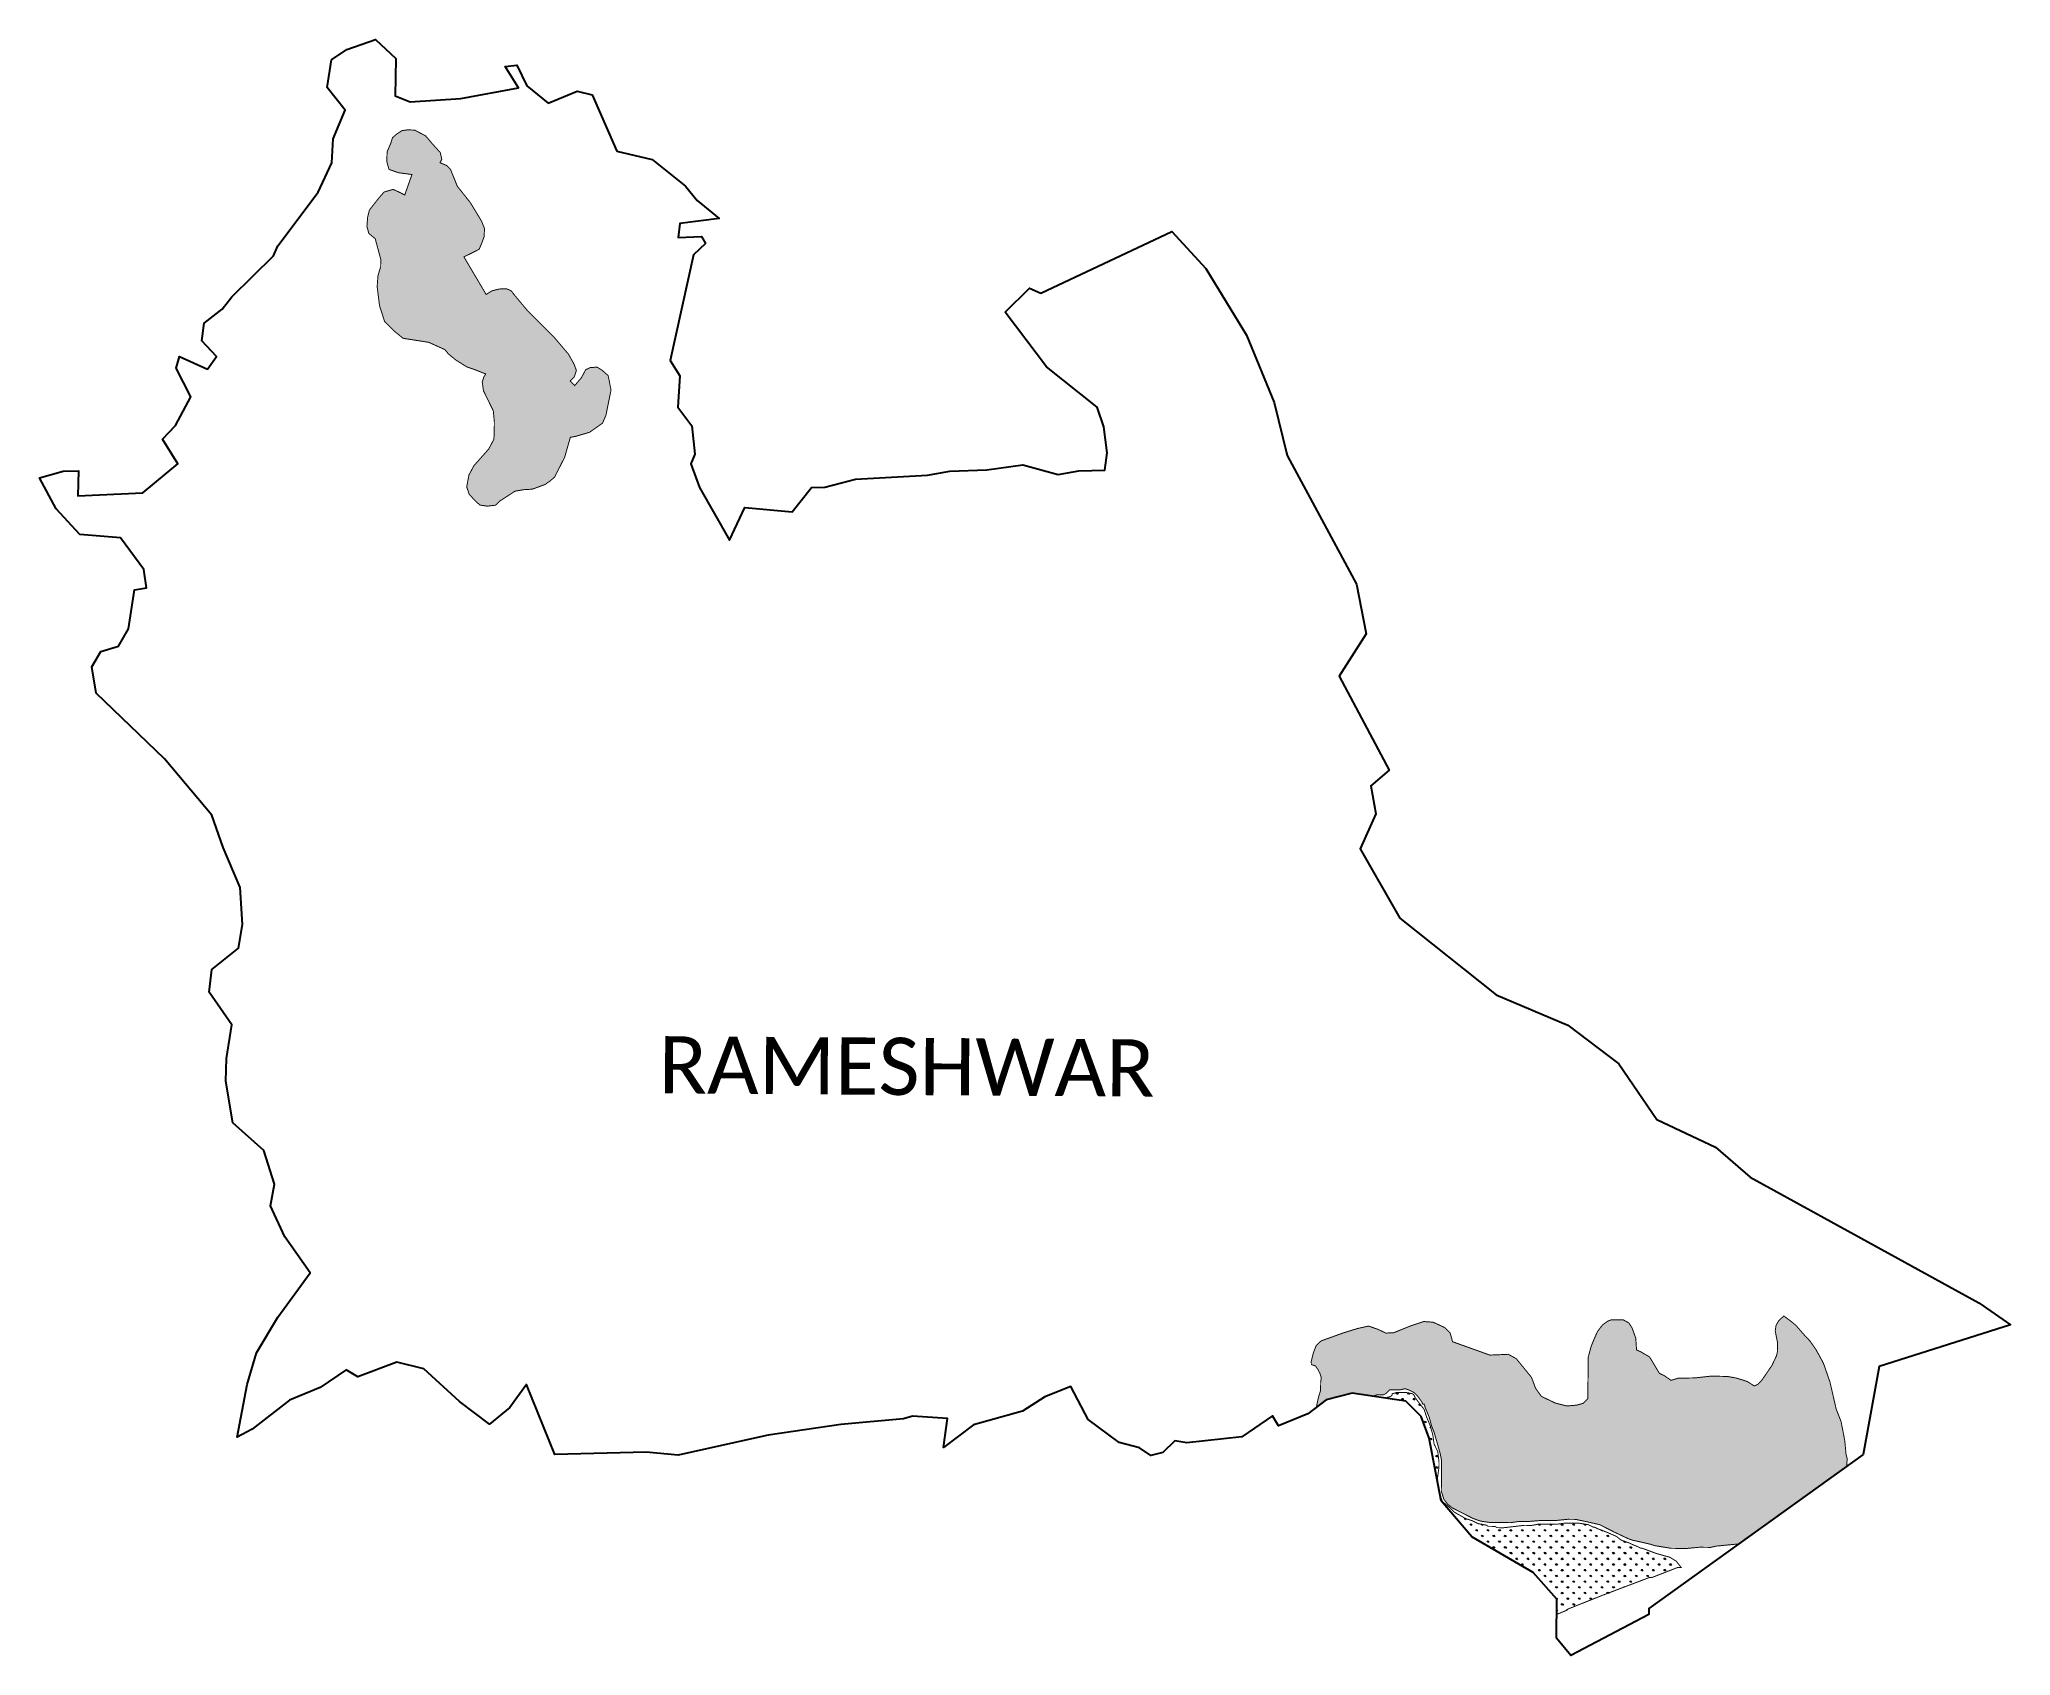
# Model space of a CAD drawing. Header units: metres. Extents: x 319749 to 325959, y 1825850 to 1830940.
import ezdxf

# ---------------------------------------------------------------- set-up
doc = ezdxf.new("R2010")
doc.units = ezdxf.units.M
doc.layers.add('MANGROOVES', color=112, linetype='Continuous')
doc.layers.add('VILLAGE NAME', color=250, linetype='Continuous')

msp = doc.modelspace()

# ---------------------------------------------------------------- hatches: boundary and pattern name
at = {"layer": 'MANGROOVES'}
h = msp.add_hatch(dxfattribs=at)
h.set_pattern_fill('GRASS', color=256, scale=20)
h.set_pattern_definition([(90, (0, 0), (-14.14213562, 14.14213562), [3.75, -24.53427126]), (45, (0, 0), (-14.14213562, 14.14213562), [3.75, -16.25]), (135, (0, 0), (-14.14213562, -14.14213562), [3.75, -16.25])])
h.paths.add_polyline_path([(320861, 1830630.6), (320874.9, 1830642.9), (320891.2, 1830653.2), (320908.8, 1830655.6), (320930.9, 1830654.9), (320965.3, 1830636.8), (320988.2, 1830610), (321011.7, 1830584), (321016.4, 1830563.1), (321011, 1830552.2), (321032.5, 1830542.9), (321043.6, 1830531.9), (321065.3, 1830478.1), (321106.8, 1830425.8), (321141.4, 1830368.8), (321150.9, 1830345), (321149.9, 1830319.6), (321142.6, 1830299.3), (321134.1, 1830279.5), (321112.1, 1830268.3), (321086.1, 1830255.6), (321156.1, 1830137.2), (321174.2, 1830148.5), (321197.9, 1830154.4), (321219.3, 1830155.4), (321234.5, 1830149.2), (321246.3, 1830134.1), (321287.6, 1830084.9), (321373.1, 1829999.1), (321415.5, 1829949.2), (321432.8, 1829918.3), (321440.5, 1829897.7), (321433.7, 1829877.4), (321420.9, 1829864.6), (321435, 1829850), (321456.1, 1829874.7), (321469.8, 1829900.2), (321484.1, 1829907), (321505.9, 1829908.3), (321522.1, 1829898), (321540.5, 1829881.6), (321549.6, 1829836.4), (321533.4, 1829756.3), (321522.8, 1829731.8), (321482.1, 1829703.2), (321438.8, 1829690.4), (321421.5, 1829687.2), (321403.4, 1829624), (321385.8, 1829589.6), (321371.6, 1829561.7), (321356.5, 1829548.9), (321341.7, 1829538.6), (321301.6, 1829523.9), (321274.9, 1829522.3), (321247.1, 1829517.7), (321199.7, 1829486.8), (321185.9, 1829473.5), (321160.5, 1829470.4), (321136.3, 1829473.9), (321119.7, 1829489.3), (321102.5, 1829508.4), (321094.9, 1829530.9), (321102, 1829568.7), (321117.3, 1829597.5), (321164.3, 1829650.4), (321180.5, 1829681), (321181.7, 1829703.1), (321182, 1829735.1), (321178.7, 1829770.6), (321147.7, 1829833.9), (321143.9, 1829861.7), (321148.8, 1829877.2), (321154.8, 1829886.8), (321117.2, 1829901.6), (321095.9, 1829908.6), (321060.2, 1829931.1), (321036.8, 1829950.4), (321026.4, 1829963.4), (320975.2, 1829986.5), (320894.5, 1829999.1), (320865.9, 1830022.5), (320836.4, 1830051.6), (320820.2, 1830102), (320812.8, 1830161.4), (320815.4, 1830196.2), (320823.8, 1830224.6), (320824.2, 1830247.7), (320806.7, 1830312.8), (320786.5, 1830329.5), (320780.6, 1830351.7), (320782.9, 1830381.1), (320788.4, 1830402.9), (320817.7, 1830440.4), (320834.6, 1830459.8), (320863.4, 1830468.2), (320886, 1830457.6), (320899.7, 1830450.6), (320922.4, 1830514.9), (320878.9, 1830520.8), (320850, 1830531.2), (320843.3, 1830555.7), (320844.1, 1830586.2), (320855.9, 1830614)])
h = msp.add_hatch(dxfattribs=at)
h.set_pattern_fill('GRASS', color=256)
h.paths.add_polyline_path([(324449.5, 1826726.2), (324401.2, 1826785.4), (324376.2, 1826799.1), (324348.9, 1826797.8), (324318.2, 1826796.6), (324200.6, 1826838.7), (324193, 1826866.5), (324176.7, 1826883), (324139.4, 1826900.2), (324109.5, 1826902.3), (324068.2, 1826888.4), (324015.5, 1826867.2), (323990.5, 1826865.9), (323964.8, 1826878.1), (323935.7, 1826888), (323900.4, 1826880.1), (323854.7, 1826865.9), (323816.3, 1826852), (323786.7, 1826841.4), (323771.3, 1826826.9), (323762.5, 1826805.3), (323755.5, 1826777.4), (323755.8, 1826766.7), (323769.2, 1826762.1), (323777.4, 1826749.6), (323780.2, 1826743.8), (323781.8, 1826741.4), (323787.2, 1826726), (323785.1, 1826710.6), (323785.1, 1826705.2), (323785, 1826697.1), (323784.9, 1826685), (323780.8, 1826673), (323776.6, 1826656.9), (323772.4, 1826636.8), (323776.2, 1826635.5), (323802.5, 1826655.7), (323884.3, 1826677.2), (323939.3, 1826668.7), (323950, 1826667.5), (323962.1, 1826671.5), (323982.3, 1826671.3), (323990.4, 1826675.3), (323994.5, 1826679.3), (324002.6, 1826687.3), (324014.7, 1826687.2), (324018.7, 1826687.1), (324034.8, 1826687), (324051, 1826690.9), (324063.1, 1826686.8), (324079.1, 1826678.6), (324091.1, 1826666.4), (324103.1, 1826650.1), (324107, 1826642), (324111.1, 1826642), (324115, 1826629.9), (324126.8, 1826601.6), (324134.7, 1826573.3), (324142.6, 1826553), (324154.3, 1826512.6), (324162.1, 1826484.3), (324166, 1826464.2), (324165.8, 1826444), (324165.7, 1826423.8), (324165.4, 1826391.6), (324165.2, 1826367.4), (324173.1, 1826343.1), (324185, 1826326.9), (324201, 1826314.7), (324233.2, 1826298.3), (324265.3, 1826281.9), (324289.4, 1826273.6), (324317.6, 1826269.4), (324337.7, 1826269.2), (324349.8, 1826269.1), (324361.9, 1826269), (324374, 1826268.9), (324382.1, 1826268.8), (324410.3, 1826272.6), (324418.4, 1826272.6), (324438.5, 1826272.4), (324482.9, 1826276), (324527.2, 1826275.7), (324563.6, 1826279.4), (324587.7, 1826279.2), (324628, 1826270.8), (324664.2, 1826262.4), (324712.4, 1826237.9), (324756.5, 1826217.3), (324768.6, 1826213.2), (324788.7, 1826209), (324824.9, 1826200.6), (324837, 1826196.5), (324889.3, 1826188), (324937.7, 1826187.6), (324978, 1826191.3), (325010.3, 1826191), (325014.3, 1826191), (325030.5, 1826194.9), (325101.5, 1826201.8), (325441.8, 1826446.2), (325443.9, 1826469.6), (325440, 1826485.8), (325436.3, 1826526.1), (325428.6, 1826566.5), (325424.7, 1826586.7), (325409, 1826627.2), (325389.5, 1826712), (325369.8, 1826768.6), (325365.9, 1826776.7), (325346, 1826813.1), (325326.1, 1826841.5), (325318.1, 1826849.7), (325314.1, 1826853.7), (325282.2, 1826890.3), (325262.1, 1826906.6), (325244.2, 1826919.6), (325228.9, 1826906), (325219.5, 1826889.7), (325217.1, 1826872.5), (325223.9, 1826838.1), (325224.8, 1826810.4), (325220.9, 1826794), (325206.8, 1826764.2), (325175.3, 1826718), (325161, 1826703.5), (325150.9, 1826699.5), (325128.9, 1826713.5), (325096.1, 1826723.9), (325066.6, 1826729.4), (325013.5, 1826730.2), (324962.9, 1826724.6), (324911.1, 1826723.9), (324889, 1826717), (324867.8, 1826731.7), (324852.2, 1826739.3), (324821.5, 1826790.4), (324793.2, 1826807.1), (324780.2, 1826812.8), (324777.8, 1826850), (324766.1, 1826882.2), (324755.8, 1826898), (324738.7, 1826907.5), (324699.8, 1826907.4), (324689.2, 1826903.4), (324673.1, 1826891.6), (324657.2, 1826870.8), (324646.5, 1826846.9), (324637, 1826823.5), (324628.1, 1826790.6), (324626.6, 1826659.3), (324612.6, 1826644.8), (324592, 1826639), (324560.5, 1826636.3), (324524.3, 1826645.6), (324480.4, 1826666.5), (324461.9, 1826692.4)])
h = msp.add_hatch(dxfattribs=at)
h.set_pattern_fill('GRASS', color=256)
h.paths.add_polyline_path([(324095, 1826646.2), (324083, 1826662.4), (324079, 1826670.5), (324075, 1826674.6), (324054.9, 1826678.8), (324046.9, 1826678.8), (324034.8, 1826678.9), (324030.7, 1826679), (324026.7, 1826679), (324010.5, 1826675.1), (324010.5, 1826671.1), (324006.5, 1826667.1), (323994.3, 1826663.1), (323990.7, 1826660.8), (324053.1, 1826651.1), (324101.5, 1826602.9), (324127.3, 1826534.6), (324153.4, 1826397.3), (324153.5, 1826411.8), (324157.8, 1826444.1), (324157.9, 1826460.2), (324154.1, 1826492.5), (324142.3, 1826516.8), (324138.5, 1826545), (324130.6, 1826573.3), (324118.8, 1826601.6), (324110.9, 1826625.9)])
h = msp.add_hatch(dxfattribs=at)
h.set_pattern_fill('GRASS', color=256)
h.paths.add_polyline_path([(324909, 1826127.4), (324921.1, 1826127.3), (324905.1, 1826147.5), (324885, 1826159.8), (324840.8, 1826172.3), (324796.6, 1826188.8), (324792.6, 1826188.8), (324784.5, 1826192.9), (324764.5, 1826201.1), (324756.4, 1826205.2), (324732.3, 1826213.5), (324716.3, 1826225.7), (324688.2, 1826238.1), (324656, 1826250.4), (324648, 1826254.5), (324644, 1826254.5), (324627.9, 1826262.7), (324599.7, 1826267), (324579.6, 1826267.2), (324555.4, 1826267.4), (324527.1, 1826263.6), (324494.9, 1826263.9), (324470.7, 1826264.1), (324450.5, 1826260.2), (324426.3, 1826260.4), (324394.1, 1826256.6), (324361.8, 1826252.9), (324345.6, 1826253), (324341.6, 1826253), (324333.6, 1826257.1), (324313.4, 1826257.3), (324305.4, 1826261.4), (324281.3, 1826265.6), (324273.2, 1826269.7), (324265.2, 1826273.8), (324241.1, 1826282.1), (324205, 1826302.6), (324189, 1826318.8), (324169, 1826335.1), (324161.6, 1826354.1), (324164.7, 1826337.6), (324261.5, 1826224.4), (324454.5, 1826111.4), (324529.3, 1826027.9), (324528.7, 1825979.8), (324561.2, 1825993.2), (324565.2, 1825997.2), (324674.4, 1826040.6), (324820, 1826095.8), (324828.1, 1826095.8)])

# ---------------------------------------------------------------- linework, layer by layer
at = {"color": 3}
msp.add_lwpolyline([(320669.5, 1830876.6), (320717.4, 1830909.1), (320807.1, 1830940.5), (320872.1, 1830880.8), (320870, 1830762.6), (320916.4, 1830743.5), (321076.2, 1830754.3), (321258.6, 1830788.4), (321216.2, 1830855.2), (321252.7, 1830859.8), (321284.1, 1830794.7), (321351.4, 1830739.5), (321442.8, 1830777.1), (321489.7, 1830765.5), (321568.3, 1830588.2), (321679.4, 1830561.9), (321784.1, 1830478.1), (321821.2, 1830432.9), (321890, 1830376.3), (321766.8, 1830361.2), (321760.7, 1830316.3), (321834.7, 1830320), (321846.7, 1830298.1), (321809.5, 1830261.8), (321736.2, 1829929.4), (321766.5, 1829881.3), (321760.2, 1829782.3), (321803.6, 1829723.4), (321813.5, 1829634.3), (321801.1, 1829603.8), (321828.5, 1829529), (321922.3, 1829363.1), (321971.3, 1829466.2), (322120.4, 1829452.7), (322181.1, 1829529.2), (322222.7, 1829530.6), (322319.3, 1829555.4), (322546.9, 1829567.9), (322617.4, 1829580.6), (322733.8, 1829585), (322846.7, 1829600.3), (322958.4, 1829570.5), (323023.3, 1829581.9), (323104.9, 1829583.8), (323112.3, 1829638.8), (323101.8, 1829720), (323080.8, 1829781.7), (322921.1, 1829909), (322791.2, 1830081.1), (322867.5, 1830157), (322903.6, 1830141.5), (323316, 1830336), (323423.2, 1830219.3), (323551.3, 1830009.2), (323638.9, 1829797.1), (323679.5, 1829629.5), (323898.3, 1829224.6), (323928.4, 1829068.4), (323843.5, 1828934.8), (324000.6, 1828639.2), (323943.1, 1828589.4), (323959.2, 1828501.2), (323909.7, 1828391.4), (324034, 1828172.4), (324338.3, 1827931.7), (324564, 1827835.8), (324724.3, 1827714.4), (324843.7, 1827539.1), (325029.2, 1827452), (325138.2, 1827357.5), (325858.2, 1826961.5), (325958.5, 1826892.2), (325544.2, 1826760.8), (325493.8, 1826483.6), (324818.6, 1825998.5), (324819.1, 1825979.8), (324572.8, 1825850.2), (324527.9, 1825905.5), (324529.3, 1826027.9), (324454.5, 1826111.4), (324261.5, 1826224.4), (324164.7, 1826337.6), (324127.3, 1826534.6), (324101.5, 1826602.9), (324053.1, 1826651.1), (323884.3, 1826677.2), (323802.5, 1826655.7), (323744.8, 1826611.4), (323652, 1826573.3), (323632.9, 1826605.5), (323536.7, 1826539.6), (323363.8, 1826520.6), (323325.7, 1826527), (323288, 1826489.7), (323250, 1826480.2), (323214.9, 1826504.7), (323150, 1826521.3), (323052.2, 1826594.2), (322997.8, 1826697.3), (322916.6, 1826664.7), (322845.7, 1826620.3), (322691.3, 1826577), (322596.8, 1826505.5), (322610, 1826596.4), (322499.2, 1826604.7), (322470.8, 1826595.9), (322273.5, 1826577.9), (322044.6, 1826544), (321897.9, 1826511.9), (321761.3, 1826481.9), (321660.7, 1826490.4), (321372.3, 1826483.3), (321283.1, 1826703.7), (321230.3, 1826632), (321166.5, 1826578.7), (321071.8, 1826650.8), (320959.7, 1826753.3), (320874.6, 1826774.8), (320752.4, 1826727.8), (320714.7, 1826750.3), (320633.3, 1826694.3), (320536.7, 1826654.3), (320419.2, 1826563.4), (320372.1, 1826537.6), (320403.2, 1826704), (320432.9, 1826804.2), (320500, 1826916.3), (320602.2, 1827056.1), (320521.5, 1827169.4), (320476.7, 1827267.2), (320489, 1827334.9), (320455.5, 1827441.1), (320358, 1827528.1), (320336, 1827659), (320337.7, 1827730.9), (320354.9, 1827836.9), (320283.9, 1827939.7), (320292.5, 1828011.4), (320376.5, 1828077.9), (320388.6, 1828153.1), (320381.2, 1828268.9), (320360.2, 1828318.8), (320328.1, 1828395.6), (320291.7, 1828497.6), (320142.5, 1828674.3), (319927.1, 1828880.9), (319914.1, 1828964.3), (319942.3, 1829012.5), (319998.2, 1829029.4), (320029.7, 1829084.1), (320048.1, 1829206.8), (320086.6, 1829213.3), (320078, 1829271.2), (320004.4, 1829371), (319875.7, 1829381.2), (319802, 1829462.2), (319748.9, 1829559.5), (319823.2, 1829581.1), (319871.6, 1829582.1), (319870.2, 1829503.2), (320074.8, 1829512.9), (320184.6, 1829603.7), (320136.1, 1829681.1), (320177.4, 1829724.7), (320225.4, 1829814.9), (320179.9, 1829904.9), (320190, 1829942.3), (320278.1, 1829902.1), (320307.1, 1829942.1), (320260.2, 1829990.8), (320267.4, 1830046.9), (320324.8, 1830090.7), (320355, 1830129.8), (320486, 1830258.7), (320499.8, 1830290.3), (320627.2, 1830459.3), (320670.2, 1830551.5), (320674.4, 1830627.2), (320711.9, 1830717.2), (320655.4, 1830789.3), (320669.5, 1830876.6)], dxfattribs=at)
at = {"layer": 'MANGROOVES', "const_width": 3.02, "flags": 128}
msp.add_lwpolyline([(320861, 1830630.6), (320874.9, 1830642.9), (320891.2, 1830653.2), (320908.8, 1830655.6), (320930.9, 1830654.9), (320965.3, 1830636.8), (320988.2, 1830610), (321011.7, 1830584), (321016.4, 1830563.1), (321011, 1830552.2), (321032.5, 1830542.9), (321043.6, 1830531.9), (321065.3, 1830478.1), (321106.8, 1830425.8), (321141.4, 1830368.8), (321150.9, 1830345), (321149.9, 1830319.6), (321142.6, 1830299.3), (321134.1, 1830279.5), (321112.1, 1830268.3), (321086.1, 1830255.6), (321156.1, 1830137.2), (321174.2, 1830148.5), (321197.9, 1830154.4), (321219.3, 1830155.4), (321234.5, 1830149.2), (321246.3, 1830134.1), (321287.6, 1830084.9), (321373.1, 1829999.1), (321415.5, 1829949.2), (321432.8, 1829918.3), (321440.5, 1829897.7), (321433.7, 1829877.4), (321420.9, 1829864.6), (321435, 1829850), (321456.1, 1829874.7), (321469.8, 1829900.2), (321484.1, 1829907), (321505.9, 1829908.3), (321522.1, 1829898), (321540.5, 1829881.6), (321549.6, 1829836.4), (321533.4, 1829756.3), (321522.8, 1829731.8), (321482.1, 1829703.2), (321438.8, 1829690.4), (321421.5, 1829687.2), (321403.4, 1829624), (321385.8, 1829589.6), (321371.6, 1829561.7), (321356.5, 1829548.9), (321341.7, 1829538.6), (321301.6, 1829523.9), (321274.9, 1829522.3), (321247.1, 1829517.7), (321199.7, 1829486.8), (321185.9, 1829473.5), (321160.5, 1829470.4), (321136.3, 1829473.9), (321119.7, 1829489.3), (321102.5, 1829508.4), (321094.9, 1829530.9), (321102, 1829568.7), (321117.3, 1829597.5), (321164.3, 1829650.4), (321180.5, 1829681), (321181.7, 1829703.1), (321182, 1829735.1), (321178.7, 1829770.6), (321147.7, 1829833.9), (321143.9, 1829861.7), (321148.8, 1829877.2), (321154.8, 1829886.8), (321117.2, 1829901.6), (321095.9, 1829908.6), (321060.2, 1829931.1), (321036.8, 1829950.4), (321026.4, 1829963.4), (320975.2, 1829986.5), (320894.5, 1829999.1), (320865.9, 1830022.5), (320836.4, 1830051.6), (320820.2, 1830102), (320812.8, 1830161.4), (320815.4, 1830196.2), (320823.8, 1830224.6), (320824.2, 1830247.7), (320806.7, 1830312.8), (320786.5, 1830329.5), (320780.6, 1830351.7), (320782.9, 1830381.1), (320788.4, 1830402.9), (320817.7, 1830440.4), (320834.6, 1830459.8), (320863.4, 1830468.2), (320886, 1830457.6), (320899.7, 1830450.6), (320922.4, 1830514.9), (320878.9, 1830520.8), (320850, 1830531.2), (320843.3, 1830555.7), (320844.1, 1830586.2), (320855.9, 1830614)], close=True, dxfattribs=at)
for points in [[(325441.8, 1826446.2), (325443.9, 1826469.6), (325440, 1826485.8), (325436.3, 1826526.1), (325428.6, 1826566.5), (325424.7, 1826586.7), (325409, 1826627.2), (325389.5, 1826712), (325369.8, 1826768.6), (325365.9, 1826776.7), (325346, 1826813.1), (325326.1, 1826841.5), (325318.1, 1826849.7), (325314.1, 1826853.7), (325282.2, 1826890.3), (325262.1, 1826906.6), (325244.2, 1826919.6), (325228.9, 1826906), (325219.5, 1826889.7), (325217.1, 1826872.5), (325223.9, 1826838.1), (325224.8, 1826810.4), (325220.9, 1826794), (325206.8, 1826764.2), (325175.3, 1826718), (325161, 1826703.5), (325150.9, 1826699.5), (325128.9, 1826713.5), (325096.1, 1826723.9), (325066.6, 1826729.4), (325013.5, 1826730.2), (324962.9, 1826724.6), (324911.1, 1826723.9), (324889, 1826717), (324867.8, 1826731.7), (324852.2, 1826739.3), (324821.5, 1826790.4), (324793.2, 1826807.1), (324780.2, 1826812.8), (324777.8, 1826850), (324766.1, 1826882.2), (324755.8, 1826898), (324738.7, 1826907.5), (324699.8, 1826907.4), (324689.2, 1826903.4), (324673.1, 1826891.6), (324657.2, 1826870.8), (324646.5, 1826846.9), (324637, 1826823.5), (324628.1, 1826790.6), (324626.6, 1826659.3), (324612.6, 1826644.8), (324592, 1826639), (324560.5, 1826636.3), (324524.3, 1826645.6), (324480.4, 1826666.5), (324461.9, 1826692.4), (324449.5, 1826726.2), (324401.2, 1826785.4), (324376.2, 1826799.1), (324348.9, 1826797.8), (324318.2, 1826796.6), (324200.6, 1826838.7), (324193, 1826866.5), (324176.7, 1826883), (324139.4, 1826900.2), (324109.5, 1826902.3), (324068.2, 1826888.4), (324015.5, 1826867.2), (323990.5, 1826865.9), (323964.8, 1826878.1), (323935.7, 1826888), (323900.4, 1826880.1), (323854.7, 1826865.9), (323816.3, 1826852), (323786.7, 1826841.4), (323771.3, 1826826.9), (323762.5, 1826805.3), (323755.5, 1826777.4), (323755.8, 1826766.7), (323769.2, 1826762.1), (323777.4, 1826749.6), (323780.2, 1826743.8), (323781.8, 1826741.4), (323787.2, 1826726), (323785.1, 1826710.6), (323785.1, 1826705.2), (323785, 1826697.1), (323784.9, 1826685), (323780.8, 1826673), (323776.6, 1826656.9), (323772.4, 1826636.8), (323776.2, 1826635.5)], [(323939.3, 1826668.7), (323950, 1826667.5), (323962.1, 1826671.5), (323982.3, 1826671.3), (323990.4, 1826675.3), (323994.5, 1826679.3), (324002.6, 1826687.3), (324014.7, 1826687.2), (324018.7, 1826687.1), (324034.8, 1826687), (324051, 1826690.9), (324063.1, 1826686.8), (324079.1, 1826678.6), (324091.1, 1826666.4), (324103.1, 1826650.1), (324107, 1826642), (324111.1, 1826642), (324115, 1826629.9), (324126.8, 1826601.6), (324134.7, 1826573.3), (324142.6, 1826553), (324154.3, 1826512.6), (324162.1, 1826484.3), (324166, 1826464.2), (324165.8, 1826444), (324165.7, 1826423.8), (324165.4, 1826391.6), (324165.2, 1826367.4), (324173.1, 1826343.1), (324185, 1826326.9), (324201, 1826314.7), (324233.2, 1826298.3), (324265.3, 1826281.9), (324289.4, 1826273.6), (324317.6, 1826269.4), (324337.7, 1826269.2), (324349.8, 1826269.1), (324361.9, 1826269), (324374, 1826268.9), (324382.1, 1826268.8), (324410.3, 1826272.6), (324418.4, 1826272.6), (324438.5, 1826272.4), (324482.9, 1826276), (324527.2, 1826275.7), (324563.6, 1826279.4), (324587.7, 1826279.2), (324628, 1826270.8), (324664.2, 1826262.4), (324712.4, 1826237.9), (324756.5, 1826217.3), (324768.6, 1826213.2), (324788.7, 1826209), (324824.9, 1826200.6), (324837, 1826196.5), (324889.3, 1826188), (324937.7, 1826187.6), (324978, 1826191.3), (325010.3, 1826191), (325014.3, 1826191), (325030.5, 1826194.9), (325101.5, 1826201.8)], [(324528.7, 1825979.8), (324561.2, 1825993.2), (324565.2, 1825997.2), (324674.4, 1826040.6), (324820, 1826095.8), (324828.1, 1826095.8), (324909, 1826127.4), (324921.1, 1826127.3), (324905.1, 1826147.5), (324885, 1826159.8), (324840.8, 1826172.3), (324796.6, 1826188.8), (324792.6, 1826188.8), (324784.5, 1826192.9), (324764.5, 1826201.1), (324756.4, 1826205.2), (324732.3, 1826213.5), (324716.3, 1826225.7), (324688.2, 1826238.1), (324656, 1826250.4), (324648, 1826254.5), (324644, 1826254.5), (324627.9, 1826262.7), (324599.7, 1826267), (324579.6, 1826267.2), (324555.4, 1826267.4), (324527.1, 1826263.6), (324494.9, 1826263.9), (324470.7, 1826264.1), (324450.5, 1826260.2), (324426.3, 1826260.4), (324394.1, 1826256.6), (324361.8, 1826252.9), (324345.6, 1826253), (324341.6, 1826253), (324333.6, 1826257.1), (324313.4, 1826257.3), (324305.4, 1826261.4), (324281.3, 1826265.6), (324273.2, 1826269.7), (324265.2, 1826273.8), (324241.1, 1826282.1), (324205, 1826302.6), (324189, 1826318.8), (324169, 1826335.1), (324161.1, 1826355.3), (324157.2, 1826375.5), (324153.3, 1826395.7), (324153.5, 1826411.8), (324157.8, 1826444.1), (324157.9, 1826460.2), (324154.1, 1826492.5), (324142.3, 1826516.8), (324138.5, 1826545), (324130.6, 1826573.3), (324118.8, 1826601.6), (324110.9, 1826625.9), (324095, 1826646.2), (324083, 1826662.4), (324079, 1826670.5), (324075, 1826674.6), (324054.9, 1826678.8), (324046.9, 1826678.8), (324034.8, 1826678.9), (324030.7, 1826679), (324026.7, 1826679), (324010.5, 1826675.1), (324010.5, 1826671.1), (324006.5, 1826667.1), (323994.3, 1826663.1), (323990.3, 1826660.5)]]:
    msp.add_lwpolyline(points, dxfattribs=at)

# ---------------------------------------------------------------- texts
at = {"layer": 'VILLAGE NAME', "insert": (321700.3, 1827801.3), "char_height": 180.345, "attachment_point": 1, "rotation": 359.61391}
msp.add_mtext_dynamic_manual_height_columns('{\\fCalibri|b0|i0|c0|p34;RAMESHWAR}', width=1779.605, gutter_width=901.7, heights=[0], dxfattribs=at)

doc.saveas('drawing.dxf')
